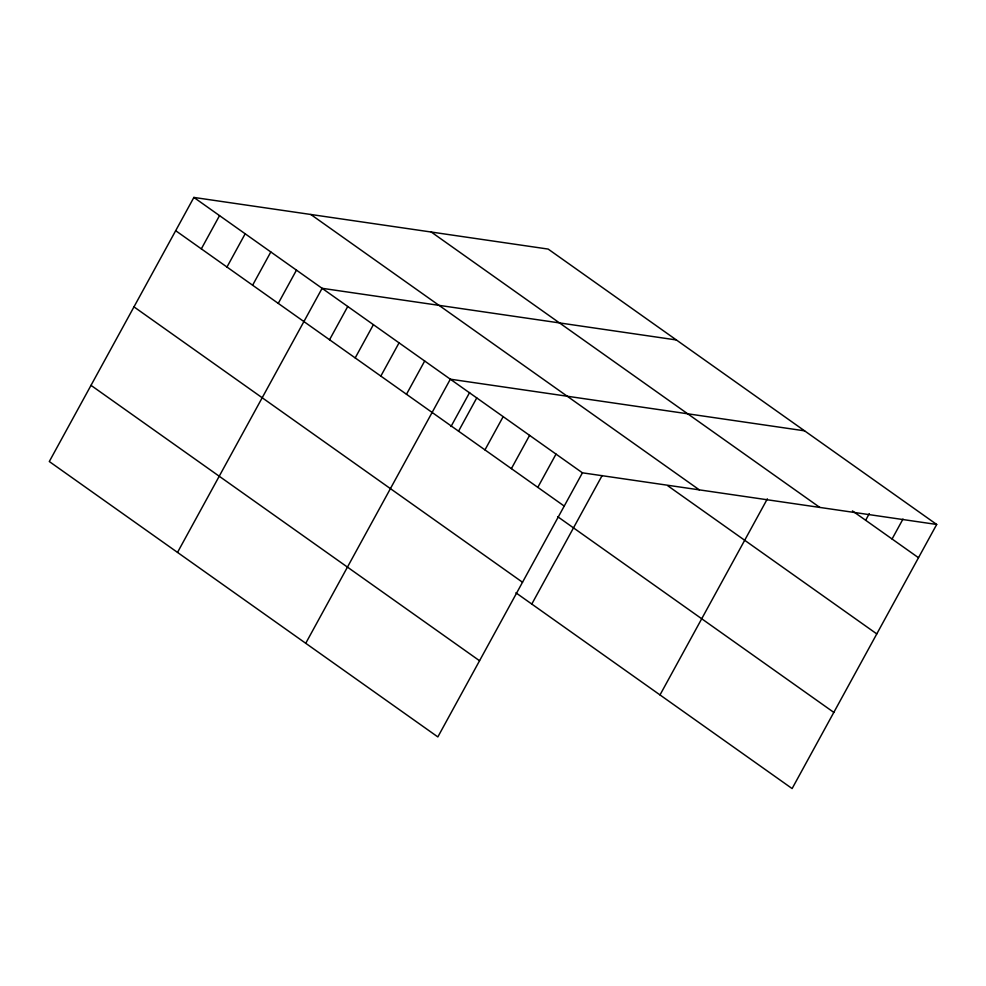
<?xml version="1.0" encoding="UTF-8"?>
<svg xmlns="http://www.w3.org/2000/svg" width="986" height="986" viewBox="0 0 986 986"><rect width="100%" height="100%" fill="white"/><g stroke="black" fill="none" stroke-linecap="round" stroke-linejoin="round"><path stroke-width="1.48" d="M936.7 524.466L548.154 249.076L193.885 197.434L49.3 461.534L437.846 736.924L582.43 472.824L936.7 524.466L792.115 788.566L515.912 592.808M201.329 248.866L219.533 215.614M226.965 267.046L245.181 233.781M252.613 285.213L270.817 251.96M278.262 303.392L296.466 270.139M177.517 552.406L322.114 288.306L676.371 339.96M329.546 339.751L347.75 306.486M355.194 357.918L373.398 324.665M380.83 376.097L399.047 342.845M406.478 394.277L424.683 361.012M305.734 643.291L450.331 379.191L804.601 430.833M450.996 426.531L469.619 392.527M458.539 431.178L476.756 397.913M484.964 449.899L503.168 416.647M511.389 468.633L529.593 435.368M537.801 487.355L556.018 454.102M531.787 604.061L602.138 475.548M660.004 694.933L767.367 498.842M865.646 520.275L869.295 513.62M892.071 538.997L902.991 519.043M852.434 510.908L918.496 557.719M431.252 232.03L819.797 507.42M310.8 214.48L699.345 489.869M667.744 485.741L876.788 633.899M193.885 197.434L582.43 472.824M175.681 230.687L564.226 506.077M557.62 516.627L833.811 712.385M133.973 306.868L522.518 582.258M91.008 385.353L479.553 660.743"/></g></svg>
